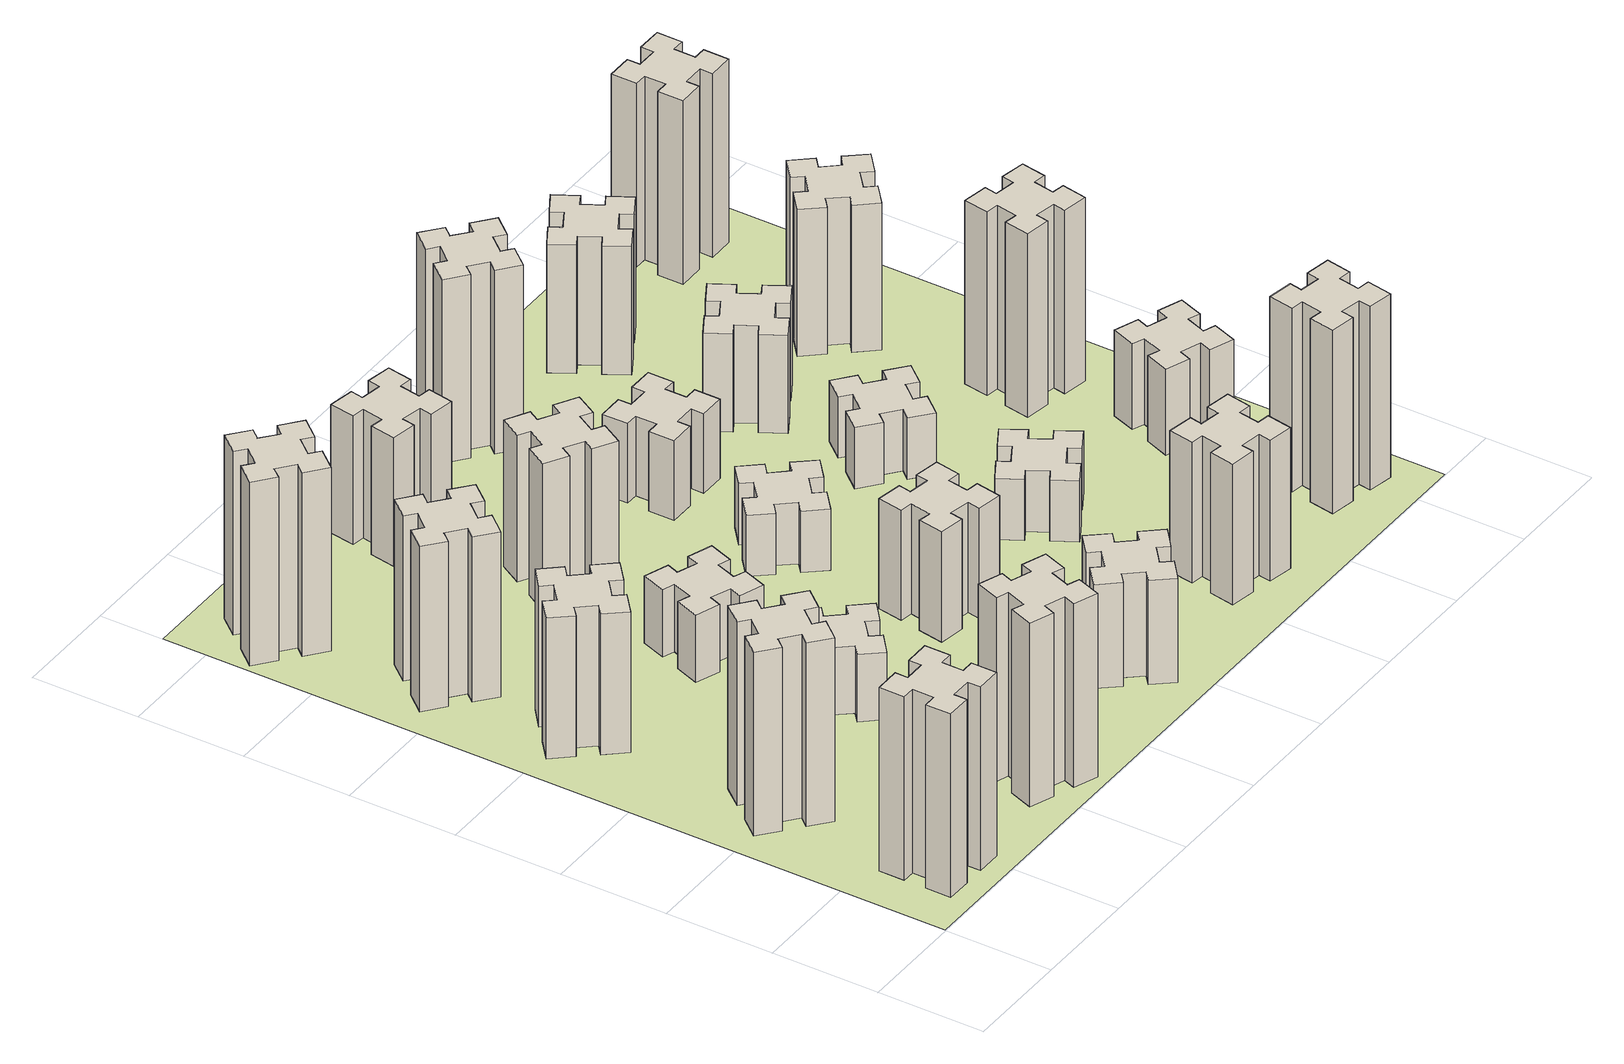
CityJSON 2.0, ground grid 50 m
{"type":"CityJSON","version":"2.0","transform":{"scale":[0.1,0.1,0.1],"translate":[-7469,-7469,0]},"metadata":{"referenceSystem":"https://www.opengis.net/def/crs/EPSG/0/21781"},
"CityObjects":{
"building1":{"type":"Building","attributes":{"class":"1000","function":"1000","usage":"1000","yearOfConstruction":2016,"roofType":"1000","measuredHeight":90,"storeysAboveGround":30,"storeysBelowGround":0},"geometry":[{"type":"Solid","lod":"1","boundaries":[[[[0,1,2,3,4,5,6,7,8,9,10,11,12,13,14,15,16,17,18,19]],[[17,16,20,21]],[[16,15,22,20]],[[15,14,23,22]],[[14,13,24,23]],[[13,12,25,24]],[[12,11,26,25]],[[11,10,27,26]],[[10,9,28,27]],[[9,8,29,28]],[[8,7,30,29]],[[7,6,31,30]],[[6,5,32,31]],[[5,4,33,32]],[[4,3,34,33]],[[3,2,35,34]],[[2,1,36,35]],[[1,0,37,36]],[[0,19,38,37]],[[19,18,39,38]],[[18,17,21,39]],[[24,25,26,27,28,29,30,31,32,33,34,35,36,37,38,39,21,20,22,23]]]]}]},
"building2":{"type":"Building","attributes":{"class":"1000","function":"1000","usage":"1000","yearOfConstruction":2016,"roofType":"1000","measuredHeight":90,"storeysAboveGround":30,"storeysBelowGround":0},"geometry":[{"type":"Solid","lod":"1","boundaries":[[[[40,41,42,43,44,45,46,47,48,49,50,51,52,53,54,55,56,57,58,59]],[[57,56,60,61]],[[56,55,62,60]],[[55,54,63,62]],[[54,53,64,63]],[[53,52,65,64]],[[52,51,66,65]],[[51,50,67,66]],[[50,49,68,67]],[[49,48,69,68]],[[48,47,70,69]],[[47,46,71,70]],[[46,45,72,71]],[[45,44,73,72]],[[44,43,74,73]],[[43,42,75,74]],[[42,41,76,75]],[[41,40,77,76]],[[40,59,78,77]],[[59,58,79,78]],[[58,57,61,79]],[[64,65,66,67,68,69,70,71,72,73,74,75,76,77,78,79,61,60,62,63]]]]}]},
"building3":{"type":"Building","attributes":{"class":"1000","function":"1000","usage":"1000","yearOfConstruction":2016,"roofType":"1000","measuredHeight":69,"storeysAboveGround":30,"storeysBelowGround":0},"geometry":[{"type":"Solid","lod":"1","boundaries":[[[[80,81,82,83,84,85,86,87,88,89,90,91,92,93,94,95,96,97,98,99]],[[97,96,100,101]],[[96,95,102,100]],[[95,94,103,102]],[[94,93,104,103]],[[93,92,105,104]],[[92,91,106,105]],[[91,90,107,106]],[[90,89,108,107]],[[89,88,109,108]],[[88,87,110,109]],[[87,86,111,110]],[[86,85,112,111]],[[85,84,113,112]],[[84,83,114,113]],[[83,82,115,114]],[[82,81,116,115]],[[81,80,117,116]],[[80,99,118,117]],[[99,98,119,118]],[[98,97,101,119]],[[104,105,106,107,108,109,110,111,112,113,114,115,116,117,118,119,101,100,102,103]]]]}]},
"building4":{"type":"Building","attributes":{"class":"1000","function":"1000","usage":"1000","yearOfConstruction":2016,"roofType":"1000","measuredHeight":81,"storeysAboveGround":30,"storeysBelowGround":0},"geometry":[{"type":"Solid","lod":"1","boundaries":[[[[120,121,122,123,124,125,126,127,128,129,130,131,132,133,134,135,136,137,138,139]],[[137,136,140,141]],[[136,135,142,140]],[[135,134,143,142]],[[134,133,144,143]],[[133,132,145,144]],[[132,131,146,145]],[[131,130,147,146]],[[130,129,148,147]],[[129,128,149,148]],[[128,127,150,149]],[[127,126,151,150]],[[126,125,152,151]],[[125,124,153,152]],[[124,123,154,153]],[[123,122,155,154]],[[122,121,156,155]],[[121,120,157,156]],[[120,139,158,157]],[[139,138,159,158]],[[138,137,141,159]],[[144,145,146,147,148,149,150,151,152,153,154,155,156,157,158,159,141,140,142,143]]]]}]},
"building5":{"type":"Building","attributes":{"class":"1000","function":"1000","usage":"1000","yearOfConstruction":2016,"roofType":"1000","measuredHeight":90,"storeysAboveGround":30,"storeysBelowGround":0},"geometry":[{"type":"Solid","lod":"1","boundaries":[[[[160,161,162,163,164,165,166,167,168,169,170,171,172,173,174,175,176,177,178,179]],[[177,176,180,181]],[[176,175,182,180]],[[175,174,183,182]],[[174,173,184,183]],[[173,172,185,184]],[[172,171,186,185]],[[171,170,187,186]],[[170,169,188,187]],[[169,168,189,188]],[[168,167,190,189]],[[167,166,191,190]],[[166,165,192,191]],[[165,164,193,192]],[[164,163,194,193]],[[163,162,195,194]],[[162,161,196,195]],[[161,160,197,196]],[[160,179,198,197]],[[179,178,199,198]],[[178,177,181,199]],[[184,185,186,187,188,189,190,191,192,193,194,195,196,197,198,199,181,180,182,183]]]]}]},
"building6":{"type":"Building","attributes":{"class":"1000","function":"1000","usage":"1000","yearOfConstruction":2016,"roofType":"1000","measuredHeight":90,"storeysAboveGround":30,"storeysBelowGround":0},"geometry":[{"type":"Solid","lod":"1","boundaries":[[[[200,201,202,203,204,205,206,207,208,209,210,211,212,213,214,215,216,217,218,219]],[[217,216,220,221]],[[216,215,222,220]],[[215,214,223,222]],[[214,213,224,223]],[[213,212,225,224]],[[212,211,226,225]],[[211,210,227,226]],[[210,209,228,227]],[[209,208,229,228]],[[208,207,230,229]],[[207,206,231,230]],[[206,205,232,231]],[[205,204,233,232]],[[204,203,234,233]],[[203,202,235,234]],[[202,201,236,235]],[[201,200,237,236]],[[200,219,238,237]],[[219,218,239,238]],[[218,217,221,239]],[[224,225,226,227,228,229,230,231,232,233,234,235,236,237,238,239,221,220,222,223]]]]}]},
"building7":{"type":"Building","attributes":{"class":"1000","function":"1000","usage":"1000","yearOfConstruction":2016,"roofType":"1000","measuredHeight":33,"storeysAboveGround":30,"storeysBelowGround":0},"geometry":[{"type":"Solid","lod":"1","boundaries":[[[[240,241,242,243,244,245,246,247,248,249,250,251,252,253,254,255,256,257,258,259]],[[257,256,260,261]],[[256,255,262,260]],[[255,254,263,262]],[[254,253,264,263]],[[253,252,265,264]],[[252,251,266,265]],[[251,250,267,266]],[[250,249,268,267]],[[249,248,269,268]],[[248,247,270,269]],[[247,246,271,270]],[[246,245,272,271]],[[245,244,273,272]],[[244,243,274,273]],[[243,242,275,274]],[[242,241,276,275]],[[241,240,277,276]],[[240,259,278,277]],[[259,258,279,278]],[[258,257,261,279]],[[264,265,266,267,268,269,270,271,272,273,274,275,276,277,278,279,261,260,262,263]]]]}]},
"building8":{"type":"Building","attributes":{"class":"1000","function":"1000","usage":"1000","yearOfConstruction":2016,"roofType":"1000","measuredHeight":33,"storeysAboveGround":30,"storeysBelowGround":0},"geometry":[{"type":"Solid","lod":"1","boundaries":[[[[280,281,282,283,284,285,286,287,288,289,290,291,292,293,294,295,296,297,298,299]],[[297,296,300,301]],[[296,295,302,300]],[[295,294,303,302]],[[294,293,304,303]],[[293,292,305,304]],[[292,291,306,305]],[[291,290,307,306]],[[290,289,308,307]],[[289,288,309,308]],[[288,287,310,309]],[[287,286,311,310]],[[286,285,312,311]],[[285,284,313,312]],[[284,283,314,313]],[[283,282,315,314]],[[282,281,316,315]],[[281,280,317,316]],[[280,299,318,317]],[[299,298,319,318]],[[298,297,301,319]],[[304,305,306,307,308,309,310,311,312,313,314,315,316,317,318,319,301,300,302,303]]]]}]},
"building9":{"type":"Building","attributes":{"class":"1000","function":"1000","usage":"1000","yearOfConstruction":2016,"roofType":"1000","measuredHeight":72,"storeysAboveGround":30,"storeysBelowGround":0},"geometry":[{"type":"Solid","lod":"1","boundaries":[[[[320,321,322,323,324,325,326,327,328,329,330,331,332,333,334,335,336,337,338,339]],[[337,336,340,341]],[[336,335,342,340]],[[335,334,343,342]],[[334,333,344,343]],[[333,332,345,344]],[[332,331,346,345]],[[331,330,347,346]],[[330,329,348,347]],[[329,328,349,348]],[[328,327,350,349]],[[327,326,351,350]],[[326,325,352,351]],[[325,324,353,352]],[[324,323,354,353]],[[323,322,355,354]],[[322,321,356,355]],[[321,320,357,356]],[[320,339,358,357]],[[339,338,359,358]],[[338,337,341,359]],[[344,345,346,347,348,349,350,351,352,353,354,355,356,357,358,359,341,340,342,343]]]]}]},
"building10":{"type":"Building","attributes":{"class":"1000","function":"1000","usage":"1000","yearOfConstruction":2016,"roofType":"1000","measuredHeight":51,"storeysAboveGround":30,"storeysBelowGround":0},"geometry":[{"type":"Solid","lod":"1","boundaries":[[[[360,361,362,363,364,365,366,367,368,369,370,371,372,373,374,375,376,377,378,379]],[[377,376,380,381]],[[376,375,382,380]],[[375,374,383,382]],[[374,373,384,383]],[[373,372,385,384]],[[372,371,386,385]],[[371,370,387,386]],[[370,369,388,387]],[[369,368,389,388]],[[368,367,390,389]],[[367,366,391,390]],[[366,365,392,391]],[[365,364,393,392]],[[364,363,394,393]],[[363,362,395,394]],[[362,361,396,395]],[[361,360,397,396]],[[360,379,398,397]],[[379,378,399,398]],[[378,377,381,399]],[[384,385,386,387,388,389,390,391,392,393,394,395,396,397,398,399,381,380,382,383]]]]}]},
"building11":{"type":"Building","attributes":{"class":"1000","function":"1000","usage":"1000","yearOfConstruction":2016,"roofType":"1000","measuredHeight":63,"storeysAboveGround":30,"storeysBelowGround":0},"geometry":[{"type":"Solid","lod":"1","boundaries":[[[[400,401,402,403,404,405,406,407,408,409,410,411,412,413,414,415,416,417,418,419]],[[417,416,420,421]],[[416,415,422,420]],[[415,414,423,422]],[[414,413,424,423]],[[413,412,425,424]],[[412,411,426,425]],[[411,410,427,426]],[[410,409,428,427]],[[409,408,429,428]],[[408,407,430,429]],[[407,406,431,430]],[[406,405,432,431]],[[405,404,433,432]],[[404,403,434,433]],[[403,402,435,434]],[[402,401,436,435]],[[401,400,437,436]],[[400,419,438,437]],[[419,418,439,438]],[[418,417,421,439]],[[424,425,426,427,428,429,430,431,432,433,434,435,436,437,438,439,421,420,422,423]]]]}]},
"building12":{"type":"Building","attributes":{"class":"1000","function":"1000","usage":"1000","yearOfConstruction":2016,"roofType":"1000","measuredHeight":54,"storeysAboveGround":30,"storeysBelowGround":0},"geometry":[{"type":"Solid","lod":"1","boundaries":[[[[440,441,442,443,444,445,446,447,448,449,450,451,452,453,454,455,456,457,458,459]],[[457,456,460,461]],[[456,455,462,460]],[[455,454,463,462]],[[454,453,464,463]],[[453,452,465,464]],[[452,451,466,465]],[[451,450,467,466]],[[450,449,468,467]],[[449,448,469,468]],[[448,447,470,469]],[[447,446,471,470]],[[446,445,472,471]],[[445,444,473,472]],[[444,443,474,473]],[[443,442,475,474]],[[442,441,476,475]],[[441,440,477,476]],[[440,459,478,477]],[[459,458,479,478]],[[458,457,461,479]],[[464,465,466,467,468,469,470,471,472,473,474,475,476,477,478,479,461,460,462,463]]]]}]},
"building13":{"type":"Building","attributes":{"class":"1000","function":"1000","usage":"1000","yearOfConstruction":2016,"roofType":"1000","measuredHeight":30,"storeysAboveGround":30,"storeysBelowGround":0},"geometry":[{"type":"Solid","lod":"1","boundaries":[[[[480,481,482,483,484,485,486,487,488,489,490,491,492,493,494,495,496,497,498,499]],[[497,496,500,501]],[[496,495,502,500]],[[495,494,503,502]],[[494,493,504,503]],[[493,492,505,504]],[[492,491,506,505]],[[491,490,507,506]],[[490,489,508,507]],[[489,488,509,508]],[[488,487,510,509]],[[487,486,511,510]],[[486,485,512,511]],[[485,484,513,512]],[[484,483,514,513]],[[483,482,515,514]],[[482,481,516,515]],[[481,480,517,516]],[[480,499,518,517]],[[499,498,519,518]],[[498,497,501,519]],[[504,505,506,507,508,509,510,511,512,513,514,515,516,517,518,519,501,500,502,503]]]]}]},
"building14":{"type":"Building","attributes":{"class":"1000","function":"1000","usage":"1000","yearOfConstruction":2016,"roofType":"1000","measuredHeight":39,"storeysAboveGround":30,"storeysBelowGround":0},"geometry":[{"type":"Solid","lod":"1","boundaries":[[[[520,521,522,523,524,525,526,527,528,529,530,531,532,533,534,535,536,537,538,539]],[[537,536,540,541]],[[536,535,542,540]],[[535,534,543,542]],[[534,533,544,543]],[[533,532,545,544]],[[532,531,546,545]],[[531,530,547,546]],[[530,529,548,547]],[[529,528,549,548]],[[528,527,550,549]],[[527,526,551,550]],[[526,525,552,551]],[[525,524,553,552]],[[524,523,554,553]],[[523,522,555,554]],[[522,521,556,555]],[[521,520,557,556]],[[520,539,558,557]],[[539,538,559,558]],[[538,537,541,559]],[[544,545,546,547,548,549,550,551,552,553,554,555,556,557,558,559,541,540,542,543]]]]}]},
"building15":{"type":"Building","attributes":{"class":"1000","function":"1000","usage":"1000","yearOfConstruction":2016,"roofType":"1000","measuredHeight":69,"storeysAboveGround":30,"storeysBelowGround":0},"geometry":[{"type":"Solid","lod":"1","boundaries":[[[[560,561,562,563,564,565,566,567,568,569,570,571,572,573,574,575,576,577,578,579]],[[577,576,580,581]],[[576,575,582,580]],[[575,574,583,582]],[[574,573,584,583]],[[573,572,585,584]],[[572,571,586,585]],[[571,570,587,586]],[[570,569,588,587]],[[569,568,589,588]],[[568,567,590,589]],[[567,566,591,590]],[[566,565,592,591]],[[565,564,593,592]],[[564,563,594,593]],[[563,562,595,594]],[[562,561,596,595]],[[561,560,597,596]],[[560,579,598,597]],[[579,578,599,598]],[[578,577,581,599]],[[584,585,586,587,588,589,590,591,592,593,594,595,596,597,598,599,581,580,582,583]]]]}]},
"building16":{"type":"Building","attributes":{"class":"1000","function":"1000","usage":"1000","yearOfConstruction":2016,"roofType":"1000","measuredHeight":90,"storeysAboveGround":30,"storeysBelowGround":0},"geometry":[{"type":"Solid","lod":"1","boundaries":[[[[600,601,602,603,604,605,606,607,608,609,610,611,612,613,614,615,616,617,618,619]],[[617,616,620,621]],[[616,615,622,620]],[[615,614,623,622]],[[614,613,624,623]],[[613,612,625,624]],[[612,611,626,625]],[[611,610,627,626]],[[610,609,628,627]],[[609,608,629,628]],[[608,607,630,629]],[[607,606,631,630]],[[606,605,632,631]],[[605,604,633,632]],[[604,603,634,633]],[[603,602,635,634]],[[602,601,636,635]],[[601,600,637,636]],[[600,619,638,637]],[[619,618,639,638]],[[618,617,621,639]],[[624,625,626,627,628,629,630,631,632,633,634,635,636,637,638,639,621,620,622,623]]]]}]},
"building17":{"type":"Building","attributes":{"class":"1000","function":"1000","usage":"1000","yearOfConstruction":2016,"roofType":"1000","measuredHeight":30,"storeysAboveGround":30,"storeysBelowGround":0},"geometry":[{"type":"Solid","lod":"1","boundaries":[[[[640,641,642,643,644,645,646,647,648,649,650,651,652,653,654,655,656,657,658,659]],[[657,656,660,661]],[[656,655,662,660]],[[655,654,663,662]],[[654,653,664,663]],[[653,652,665,664]],[[652,651,666,665]],[[651,650,667,666]],[[650,649,668,667]],[[649,648,669,668]],[[648,647,670,669]],[[647,646,671,670]],[[646,645,672,671]],[[645,644,673,672]],[[644,643,674,673]],[[643,642,675,674]],[[642,641,676,675]],[[641,640,677,676]],[[640,659,678,677]],[[659,658,679,678]],[[658,657,661,679]],[[664,665,666,667,668,669,670,671,672,673,674,675,676,677,678,679,661,660,662,663]]]]}]},
"building18":{"type":"Building","attributes":{"class":"1000","function":"1000","usage":"1000","yearOfConstruction":2016,"roofType":"1000","measuredHeight":30,"storeysAboveGround":30,"storeysBelowGround":0},"geometry":[{"type":"Solid","lod":"1","boundaries":[[[[680,681,682,683,684,685,686,687,688,689,690,691,692,693,694,695,696,697,698,699]],[[697,696,700,701]],[[696,695,702,700]],[[695,694,703,702]],[[694,693,704,703]],[[693,692,705,704]],[[692,691,706,705]],[[691,690,707,706]],[[690,689,708,707]],[[689,688,709,708]],[[688,687,710,709]],[[687,686,711,710]],[[686,685,712,711]],[[685,684,713,712]],[[684,683,714,713]],[[683,682,715,714]],[[682,681,716,715]],[[681,680,717,716]],[[680,699,718,717]],[[699,698,719,718]],[[698,697,701,719]],[[704,705,706,707,708,709,710,711,712,713,714,715,716,717,718,719,701,700,702,703]]]]}]},
"building19":{"type":"Building","attributes":{"class":"1000","function":"1000","usage":"1000","yearOfConstruction":2016,"roofType":"1000","measuredHeight":48,"storeysAboveGround":30,"storeysBelowGround":0},"geometry":[{"type":"Solid","lod":"1","boundaries":[[[[720,721,722,723,724,725,726,727,728,729,730,731,732,733,734,735,736,737,738,739]],[[737,736,740,741]],[[736,735,742,740]],[[735,734,743,742]],[[734,733,744,743]],[[733,732,745,744]],[[732,731,746,745]],[[731,730,747,746]],[[730,729,748,747]],[[729,728,749,748]],[[728,727,750,749]],[[727,726,751,750]],[[726,725,752,751]],[[725,724,753,752]],[[724,723,754,753]],[[723,722,755,754]],[[722,721,756,755]],[[721,720,757,756]],[[720,739,758,757]],[[739,738,759,758]],[[738,737,741,759]],[[744,745,746,747,748,749,750,751,752,753,754,755,756,757,758,759,741,740,742,743]]]]}]},
"building20":{"type":"Building","attributes":{"class":"1000","function":"1000","usage":"1000","yearOfConstruction":2016,"roofType":"1000","measuredHeight":90,"storeysAboveGround":30,"storeysBelowGround":0},"geometry":[{"type":"Solid","lod":"1","boundaries":[[[[760,761,762,763,764,765,766,767,768,769,770,771,772,773,774,775,776,777,778,779]],[[777,776,780,781]],[[776,775,782,780]],[[775,774,783,782]],[[774,773,784,783]],[[773,772,785,784]],[[772,771,786,785]],[[771,770,787,786]],[[770,769,788,787]],[[769,768,789,788]],[[768,767,790,789]],[[767,766,791,790]],[[766,765,792,791]],[[765,764,793,792]],[[764,763,794,793]],[[763,762,795,794]],[[762,761,796,795]],[[761,760,797,796]],[[760,779,798,797]],[[779,778,799,798]],[[778,777,781,799]],[[784,785,786,787,788,789,790,791,792,793,794,795,796,797,798,799,781,780,782,783]]]]}]},
"building21":{"type":"Building","attributes":{"class":"1000","function":"1000","usage":"1000","yearOfConstruction":2016,"roofType":"1000","measuredHeight":63,"storeysAboveGround":30,"storeysBelowGround":0},"geometry":[{"type":"Solid","lod":"1","boundaries":[[[[800,801,802,803,804,805,806,807,808,809,810,811,812,813,814,815,816,817,818,819]],[[817,816,820,821]],[[816,815,822,820]],[[815,814,823,822]],[[814,813,824,823]],[[813,812,825,824]],[[812,811,826,825]],[[811,810,827,826]],[[810,809,828,827]],[[809,808,829,828]],[[808,807,830,829]],[[807,806,831,830]],[[806,805,832,831]],[[805,804,833,832]],[[804,803,834,833]],[[803,802,835,834]],[[802,801,836,835]],[[801,800,837,836]],[[800,819,838,837]],[[819,818,839,838]],[[818,817,821,839]],[[824,825,826,827,828,829,830,831,832,833,834,835,836,837,838,839,821,820,822,823]]]]}]},
"building22":{"type":"Building","attributes":{"class":"1000","function":"1000","usage":"1000","yearOfConstruction":2016,"roofType":"1000","measuredHeight":42,"storeysAboveGround":30,"storeysBelowGround":0},"geometry":[{"type":"Solid","lod":"1","boundaries":[[[[840,841,842,843,844,845,846,847,848,849,850,851,852,853,854,855,856,857,858,859]],[[857,856,860,861]],[[856,855,862,860]],[[855,854,863,862]],[[854,853,864,863]],[[853,852,865,864]],[[852,851,866,865]],[[851,850,867,866]],[[850,849,868,867]],[[849,848,869,868]],[[848,847,870,869]],[[847,846,871,870]],[[846,845,872,871]],[[845,844,873,872]],[[844,843,874,873]],[[843,842,875,874]],[[842,841,876,875]],[[841,840,877,876]],[[840,859,878,877]],[[859,858,879,878]],[[858,857,861,879]],[[864,865,866,867,868,869,870,871,872,873,874,875,876,877,878,879,861,860,862,863]]]]}]},
"building23":{"type":"Building","attributes":{"class":"1000","function":"1000","usage":"1000","yearOfConstruction":2016,"roofType":"1000","measuredHeight":90,"storeysAboveGround":30,"storeysBelowGround":0},"geometry":[{"type":"Solid","lod":"1","boundaries":[[[[880,881,882,883,884,885,886,887,888,889,890,891,892,893,894,895,896,897,898,899]],[[897,896,900,901]],[[896,895,902,900]],[[895,894,903,902]],[[894,893,904,903]],[[893,892,905,904]],[[892,891,906,905]],[[891,890,907,906]],[[890,889,908,907]],[[889,888,909,908]],[[888,887,910,909]],[[887,886,911,910]],[[886,885,912,911]],[[885,884,913,912]],[[884,883,914,913]],[[883,882,915,914]],[[882,881,916,915]],[[881,880,917,916]],[[880,899,918,917]],[[899,898,919,918]],[[898,897,901,919]],[[904,905,906,907,908,909,910,911,912,913,914,915,916,917,918,919,901,900,902,903]]]]}]},
"building24":{"type":"Building","attributes":{"class":"1000","function":"1000","usage":"1000","yearOfConstruction":2016,"roofType":"1000","measuredHeight":72,"storeysAboveGround":30,"storeysBelowGround":0},"geometry":[{"type":"Solid","lod":"1","boundaries":[[[[920,921,922,923,924,925,926,927,928,929,930,931,932,933,934,935,936,937,938,939]],[[937,936,940,941]],[[936,935,942,940]],[[935,934,943,942]],[[934,933,944,943]],[[933,932,945,944]],[[932,931,946,945]],[[931,930,947,946]],[[930,929,948,947]],[[929,928,949,948]],[[928,927,950,949]],[[927,926,951,950]],[[926,925,952,951]],[[925,924,953,952]],[[924,923,954,953]],[[923,922,955,954]],[[922,921,956,955]],[[921,920,957,956]],[[920,939,958,957]],[[939,938,959,958]],[[938,937,941,959]],[[944,945,946,947,948,949,950,951,952,953,954,955,956,957,958,959,941,940,942,943]]]]}]},
"building25":{"type":"Building","attributes":{"class":"1000","function":"1000","usage":"1000","yearOfConstruction":2016,"roofType":"1000","measuredHeight":90,"storeysAboveGround":30,"storeysBelowGround":0},"geometry":[{"type":"Solid","lod":"1","boundaries":[[[[960,961,962,963,964,965,966,967,968,969,970,971,972,973,974,975,976,977,978,979]],[[977,976,980,981]],[[976,975,982,980]],[[975,974,983,982]],[[974,973,984,983]],[[973,972,985,984]],[[972,971,986,985]],[[971,970,987,986]],[[970,969,988,987]],[[969,968,989,988]],[[968,967,990,989]],[[967,966,991,990]],[[966,965,992,991]],[[965,964,993,992]],[[964,963,994,993]],[[963,962,995,994]],[[962,961,996,995]],[[961,960,997,996]],[[960,979,998,997]],[[979,978,999,998]],[[978,977,981,999]],[[984,985,986,987,988,989,990,991,992,993,994,995,996,997,998,999,981,980,982,983]]]]}]},
"landuse1":{"type":"LandUse","attributes":{"name":"plot1","function":"1010"},"geometry":[{"type":"MultiSurface","lod":"1","boundaries":[[[1000,1001,1002,1003]]]}]}
},
"vertices":[
[265,325,0],[265,225,0],[205,225,0],[205,105,0],[325,105,0],[325,165,0],[425,165,0],[425,105,0],[545,105,0],[545,225,0],[485,225,0],[485,325,0],[545,325,0],[545,445,0],[425,445,0],[425,385,0],[325,385,0],[325,445,0],[205,445,0],[205,325,0],[325,385,900],[325,445,900],[425,385,900],[425,445,900],[545,445,900],[545,325,900],[485,325,900],[485,225,900],[545,225,900],[545,105,900],[425,105,900],[425,165,900],[325,165,900],[325,105,900],[205,105,900],[205,225,900],[265,225,900],[265,325,900],[205,325,900],[205,445,900],
[484,1067,0],[408,1132,0],[446,1178,0],[354,1255,0],[277,1163,0],[323,1124,0],[259,1048,0],[213,1086,0],[136,994,0],[228,917,0],[266,963,0],[343,899,0],[304,853,0],[396,776,0],[473,868,0],[427,906,0],[492,983,0],[538,944,0],[615,1036,0],[523,1113,0],[492,983,900],[538,944,900],[427,906,900],[473,868,900],[396,776,900],[304,853,900],[343,899,900],[266,963,900],[228,917,900],[136,994,900],[213,1086,900],[259,1048,900],[323,1124,900],[277,1163,900],[354,1255,900],[446,1178,900],[408,1132,900],[484,1067,900],[523,1113,900],[615,1036,900],
[492,1988,0],[427,2064,0],[473,2103,0],[396,2195,0],[304,2118,0],[343,2072,0],[266,2007,0],[228,2053,0],[136,1976,0],[213,1884,0],[259,1923,0],[323,1846,0],[277,1808,0],[354,1716,0],[446,1793,0],[408,1839,0],[484,1903,0],[523,1857,0],[615,1934,0],[538,2026,0],[484,1903,690],[523,1857,690],[408,1839,690],[446,1793,690],[354,1716,690],[277,1808,690],[323,1846,690],[259,1923,690],[213,1884,690],[136,1976,690],[228,2053,690],[266,2007,690],[343,2072,690],[304,2118,690],[396,2195,690],[473,2103,690],[427,2064,690],[492,1988,690],[538,2026,690],[615,1934,690],
[484,2647,0],[408,2712,0],[446,2758,0],[354,2835,0],[277,2743,0],[323,2704,0],[259,2628,0],[213,2666,0],[136,2574,0],[228,2497,0],[266,2543,0],[343,2479,0],[304,2433,0],[396,2356,0],[473,2448,0],[427,2486,0],[492,2563,0],[538,2524,0],[615,2616,0],[523,2693,0],[492,2563,810],[538,2524,810],[427,2486,810],[473,2448,810],[396,2356,810],[304,2433,810],[343,2479,810],[266,2543,810],[228,2497,810],[136,2574,810],[213,2666,810],[259,2628,810],[323,2704,810],[277,2743,810],[354,2835,810],[446,2758,810],[408,2712,810],[484,2647,810],[523,2693,810],[615,2616,810],
[1029,360,0],[995,266,0],[939,287,0],[897,174,0],[1010,133,0],[1031,189,0],[1125,155,0],[1104,99,0],[1217,57,0],[1258,170,0],[1202,191,0],[1236,285,0],[1292,264,0],[1333,377,0],[1220,418,0],[1200,362,0],[1106,396,0],[1127,452,0],[1014,493,0],[973,380,0],[1106,396,900],[1127,452,900],[1200,362,900],[1220,418,900],[1333,377,900],[1292,264,900],[1236,285,900],[1202,191,900],[1258,170,900],[1217,57,900],[1104,99,900],[1125,155,900],[1031,189,900],[1010,133,900],[897,174,900],[939,287,900],[995,266,900],[1029,360,900],[973,380,900],[1014,493,900],
[384,3387,0],[308,3452,0],[346,3498,0],[254,3575,0],[177,3483,0],[223,3444,0],[159,3368,0],[113,3406,0],[36,3314,0],[128,3237,0],[166,3283,0],[243,3219,0],[204,3173,0],[296,3096,0],[373,3188,0],[327,3226,0],[392,3303,0],[438,3264,0],[515,3356,0],[423,3433,0],[392,3303,900],[438,3264,900],[327,3226,900],[373,3188,900],[296,3096,900],[204,3173,900],[243,3219,900],[166,3283,900],[128,3237,900],[36,3314,900],[113,3406,900],[159,3368,900],[223,3444,900],[177,3483,900],[254,3575,900],[346,3498,900],[308,3452,900],[384,3387,900],[423,3433,900],[515,3356,900],
[1083,1332,0],[1006,1267,0],[968,1313,0],[876,1236,0],[953,1144,0],[999,1183,0],[1063,1106,0],[1017,1068,0],[1094,976,0],[1186,1053,0],[1148,1099,0],[1224,1163,0],[1263,1117,0],[1355,1194,0],[1278,1286,0],[1232,1248,0],[1167,1324,0],[1213,1363,0],[1136,1455,0],[1044,1378,0],[1167,1324,330],[1213,1363,330],[1232,1248,330],[1278,1286,330],[1355,1194,330],[1263,1117,330],[1224,1163,330],[1148,1099,330],[1186,1053,330],[1094,976,330],[1017,1068,330],[1063,1106,330],[999,1183,330],[953,1144,330],[876,1236,330],[968,1313,330],[1006,1267,330],[1083,1332,330],[1044,1378,330],[1136,1455,330],
[1029,1940,0],[995,1846,0],[939,1867,0],[897,1754,0],[1010,1713,0],[1031,1769,0],[1125,1735,0],[1104,1679,0],[1217,1637,0],[1258,1750,0],[1202,1771,0],[1236,1865,0],[1292,1844,0],[1333,1957,0],[1220,1998,0],[1200,1942,0],[1106,1976,0],[1127,2032,0],[1014,2073,0],[973,1960,0],[1106,1976,330],[1127,2032,330],[1200,1942,330],[1220,1998,330],[1333,1957,330],[1292,1844,330],[1236,1865,330],[1202,1771,330],[1258,1750,330],[1217,1637,330],[1104,1679,330],[1125,1735,330],[1031,1769,330],[1010,1713,330],[897,1754,330],[939,1867,330],[995,1846,330],[1029,1940,330],[973,1960,330],[1014,2073,330],
[1314,2666,0],[1227,2716,0],[1257,2768,0],[1153,2828,0],[1093,2724,0],[1145,2694,0],[1095,2607,0],[1043,2637,0],[983,2533,0],[1087,2473,0],[1117,2525,0],[1204,2475,0],[1174,2423,0],[1278,2363,0],[1338,2467,0],[1286,2497,0],[1336,2584,0],[1388,2554,0],[1448,2658,0],[1344,2718,0],[1336,2584,720],[1388,2554,720],[1286,2497,720],[1338,2467,720],[1278,2363,720],[1174,2423,720],[1204,2475,720],[1117,2525,720],[1087,2473,720],[983,2533,720],[1043,2637,720],[1095,2607,720],[1145,2694,720],[1093,2724,720],[1153,2828,720],[1257,2768,720],[1227,2716,720],[1314,2666,720],[1344,2718,720],[1448,2658,720],
[1839,343,0],[1903,266,0],[1857,228,0],[1934,136,0],[2026,213,0],[1988,259,0],[2064,323,0],[2103,277,0],[2195,354,0],[2118,446,0],[2072,408,0],[2007,484,0],[2053,523,0],[1976,615,0],[1884,538,0],[1923,492,0],[1846,427,0],[1808,473,0],[1716,396,0],[1793,304,0],[1846,427,510],[1808,473,510],[1923,492,510],[1884,538,510],[1976,615,510],[2053,523,510],[2007,484,510],[2072,408,510],[2118,446,510],[2195,354,510],[2103,277,510],[2064,323,510],[1988,259,510],[2026,213,510],[1934,136,510],[1857,228,510],[1903,266,510],[1839,343,510],[1793,304,510],[1716,396,510],
[1016,3404,0],[998,3305,0],[939,3316,0],[918,3197,0],[1037,3177,0],[1047,3236,0],[1145,3218,0],[1135,3159,0],[1253,3138,0],[1274,3257,0],[1215,3267,0],[1232,3365,0],[1291,3355,0],[1312,3473,0],[1194,3494,0],[1184,3435,0],[1085,3452,0],[1096,3511,0],[977,3532,0],[957,3414,0],[1085,3452,630],[1096,3511,630],[1184,3435,630],[1194,3494,630],[1312,3473,630],[1291,3355,630],[1232,3365,630],[1215,3267,630],[1274,3257,630],[1253,3138,630],[1135,3159,630],[1145,3218,630],[1047,3236,630],[1037,3177,630],[918,3197,630],[939,3316,630],[998,3305,630],[1016,3404,630],[957,3414,630],[977,3532,630],
[1955,1147,0],[1972,1245,0],[2031,1235,0],[2052,1353,0],[1934,1374,0],[1924,1315,0],[1825,1332,0],[1836,1391,0],[1717,1412,0],[1697,1294,0],[1756,1284,0],[1738,1185,0],[1679,1196,0],[1658,1077,0],[1777,1057,0],[1787,1116,0],[1885,1098,0],[1875,1039,0],[1993,1018,0],[2014,1137,0],[1885,1098,540],[1875,1039,540],[1787,1116,540],[1777,1057,540],[1658,1077,540],[1679,1196,540],[1738,1185,540],[1756,1284,540],[1697,1294,540],[1717,1412,540],[1836,1391,540],[1825,1332,540],[1924,1315,540],[1934,1374,540],[2052,1353,540],[2031,1235,540],[1972,1245,540],[1955,1147,540],[2014,1137,540],[1993,1018,540],
[1972,1988,0],[1907,2064,0],[1953,2103,0],[1876,2195,0],[1784,2118,0],[1823,2072,0],[1746,2007,0],[1708,2053,0],[1616,1976,0],[1693,1884,0],[1739,1923,0],[1803,1846,0],[1757,1808,0],[1834,1716,0],[1926,1793,0],[1888,1839,0],[1964,1903,0],[2003,1857,0],[2095,1934,0],[2018,2026,0],[1964,1903,300],[2003,1857,300],[1888,1839,300],[1926,1793,300],[1834,1716,300],[1757,1808,300],[1803,1846,300],[1739,1923,300],[1693,1884,300],[1616,1976,300],[1708,2053,300],[1746,2007,300],[1823,2072,300],[1784,2118,300],[1876,2195,300],[1953,2103,300],[1907,2064,300],[1972,1988,300],[2018,2026,300],[2095,1934,300],
[1845,2645,0],[1845,2545,0],[1785,2545,0],[1785,2425,0],[1905,2425,0],[1905,2485,0],[2005,2485,0],[2005,2425,0],[2125,2425,0],[2125,2545,0],[2065,2545,0],[2065,2645,0],[2125,2645,0],[2125,2765,0],[2005,2765,0],[2005,2705,0],[1905,2705,0],[1905,2765,0],[1785,2765,0],[1785,2645,0],[1905,2705,390],[1905,2765,390],[2005,2705,390],[2005,2765,390],[2125,2765,390],[2125,2645,390],[2065,2645,390],[2065,2545,390],[2125,2545,390],[2125,2425,390],[2005,2425,390],[2005,2485,390],[1905,2485,390],[1905,2425,390],[1785,2425,390],[1785,2545,390],[1845,2545,390],[1845,2645,390],[1785,2645,390],[1785,2765,390],
[2596,444,0],[2578,345,0],[2519,356,0],[2498,237,0],[2617,217,0],[2627,276,0],[2725,258,0],[2715,199,0],[2833,178,0],[2854,297,0],[2795,307,0],[2812,405,0],[2871,395,0],[2892,513,0],[2774,534,0],[2764,475,0],[2665,492,0],[2676,551,0],[2557,572,0],[2537,454,0],[2665,492,690],[2676,551,690],[2764,475,690],[2774,534,690],[2892,513,690],[2871,395,690],[2812,405,690],[2795,307,690],[2854,297,690],[2833,178,690],[2715,199,690],[2725,258,690],[2627,276,690],[2617,217,690],[2498,237,690],[2519,356,690],[2578,345,690],[2596,444,690],[2537,454,690],[2557,572,690],
[1746,3383,0],[1823,3319,0],[1784,3273,0],[1876,3196,0],[1953,3288,0],[1907,3326,0],[1972,3403,0],[2018,3364,0],[2095,3456,0],[2003,3533,0],[1964,3487,0],[1888,3552,0],[1926,3598,0],[1834,3675,0],[1757,3583,0],[1803,3544,0],[1739,3468,0],[1693,3506,0],[1616,3414,0],[1708,3337,0],[1739,3468,900],[1693,3506,900],[1803,3544,900],[1757,3583,900],[1834,3675,900],[1926,3598,900],[1888,3552,900],[1964,3487,900],[2003,3533,900],[2095,3456,900],[2018,3364,900],[1972,3403,900],[1907,3326,900],[1953,3288,900],[1876,3196,900],[1784,3273,900],[1823,3319,900],[1746,3383,900],[1708,3337,900],[1616,3414,900],
[2475,1204,0],[2525,1117,0],[2473,1087,0],[2533,983,0],[2637,1043,0],[2607,1095,0],[2694,1145,0],[2724,1093,0],[2828,1153,0],[2768,1257,0],[2716,1227,0],[2666,1314,0],[2718,1344,0],[2658,1448,0],[2554,1388,0],[2584,1336,0],[2497,1286,0],[2467,1338,0],[2363,1278,0],[2423,1174,0],[2497,1286,300],[2467,1338,300],[2584,1336,300],[2554,1388,300],[2658,1448,300],[2718,1344,300],[2666,1314,300],[2716,1227,300],[2768,1257,300],[2828,1153,300],[2724,1093,300],[2694,1145,300],[2607,1095,300],[2637,1043,300],[2533,983,300],[2473,1087,300],[2525,1117,300],[2475,1204,300],[2423,1174,300],[2363,1278,300],
[2704,2007,0],[2628,2072,0],[2666,2118,0],[2574,2195,0],[2497,2103,0],[2543,2064,0],[2479,1988,0],[2433,2026,0],[2356,1934,0],[2448,1857,0],[2486,1903,0],[2563,1839,0],[2524,1793,0],[2616,1716,0],[2693,1808,0],[2647,1846,0],[2712,1923,0],[2758,1884,0],[2835,1976,0],[2743,2053,0],[2712,1923,300],[2758,1884,300],[2647,1846,300],[2693,1808,300],[2616,1716,300],[2524,1793,300],[2563,1839,300],[2486,1903,300],[2448,1857,300],[2356,1934,300],[2433,2026,300],[2479,1988,300],[2543,2064,300],[2497,2103,300],[2574,2195,300],[2666,2118,300],[2628,2072,300],[2704,2007,300],[2743,2053,300],[2835,1976,300],
[2475,2584,0],[2525,2497,0],[2473,2467,0],[2533,2363,0],[2637,2423,0],[2607,2475,0],[2694,2525,0],[2724,2473,0],[2828,2533,0],[2768,2637,0],[2716,2607,0],[2666,2694,0],[2718,2724,0],[2658,2828,0],[2554,2768,0],[2584,2716,0],[2497,2666,0],[2467,2718,0],[2363,2658,0],[2423,2554,0],[2497,2666,480],[2467,2718,480],[2584,2716,480],[2554,2768,480],[2658,2828,480],[2718,2724,480],[2666,2694,480],[2716,2607,480],[2768,2637,480],[2828,2533,480],[2724,2473,480],[2694,2525,480],[2607,2475,480],[2637,2423,480],[2533,2363,480],[2473,2467,480],[2525,2497,480],[2475,2584,480],[2423,2554,480],[2363,2658,480],
[3504,475,0],[3405,492,0],[3416,551,0],[3297,572,0],[3277,454,0],[3336,444,0],[3318,345,0],[3259,356,0],[3238,237,0],[3357,217,0],[3367,276,0],[3465,258,0],[3455,199,0],[3573,178,0],[3594,297,0],[3535,307,0],[3552,405,0],[3611,395,0],[3632,513,0],[3514,534,0],[3552,405,900],[3611,395,900],[3535,307,900],[3594,297,900],[3573,178,900],[3455,199,900],[3465,258,900],[3367,276,900],[3357,217,900],[3238,237,900],[3259,356,900],[3318,345,900],[3336,444,900],[3277,454,900],[3297,572,900],[3416,551,900],[3405,492,900],[3504,475,900],[3514,534,900],[3632,513,900],
[2716,3347,0],[2666,3434,0],[2718,3464,0],[2658,3568,0],[2554,3508,0],[2584,3456,0],[2497,3406,0],[2467,3458,0],[2363,3398,0],[2423,3294,0],[2475,3324,0],[2525,3237,0],[2473,3207,0],[2533,3103,0],[2637,3163,0],[2607,3215,0],[2694,3265,0],[2724,3213,0],[2828,3273,0],[2768,3377,0],[2694,3265,630],[2724,3213,630],[2607,3215,630],[2637,3163,630],[2533,3103,630],[2473,3207,630],[2525,3237,630],[2475,3324,630],[2423,3294,630],[2363,3398,630],[2467,3458,630],[2497,3406,630],[2584,3456,630],[2554,3508,630],[2658,3568,630],[2718,3464,630],[2666,3434,630],[2716,3347,630],[2768,3377,630],[2828,3273,630],
[3351,1029,0],[3445,995,0],[3424,939,0],[3537,897,0],[3578,1010,0],[3522,1031,0],[3556,1125,0],[3612,1104,0],[3653,1217,0],[3540,1258,0],[3520,1202,0],[3426,1236,0],[3447,1292,0],[3334,1333,0],[3293,1220,0],[3349,1200,0],[3315,1106,0],[3259,1127,0],[3217,1014,0],[3330,973,0],[3315,1106,420],[3259,1127,420],[3349,1200,420],[3293,1220,420],[3334,1333,420],[3447,1292,420],[3426,1236,420],[3520,1202,420],[3540,1258,420],[3653,1217,420],[3612,1104,420],[3556,1125,420],[3522,1031,420],[3578,1010,420],[3537,897,420],[3424,939,420],[3445,995,420],[3351,1029,420],[3330,973,420],[3217,1014,420],
[3267,1656,0],[3365,1638,0],[3355,1579,0],[3473,1558,0],[3494,1677,0],[3435,1687,0],[3452,1785,0],[3511,1775,0],[3532,1893,0],[3414,1914,0],[3404,1855,0],[3305,1872,0],[3316,1931,0],[3197,1952,0],[3177,1834,0],[3236,1824,0],[3218,1725,0],[3159,1736,0],[3138,1617,0],[3257,1597,0],[3218,1725,900],[3159,1736,900],[3236,1824,900],[3177,1834,900],[3197,1952,900],[3316,1931,900],[3305,1872,900],[3404,1855,900],[3414,1914,900],[3532,1893,900],[3511,1775,900],[3452,1785,900],[3435,1687,900],[3494,1677,900],[3473,1558,900],[3355,1579,900],[3365,1638,900],[3267,1656,900],[3257,1597,900],[3138,1617,900],
[3119,2563,0],[3183,2486,0],[3137,2448,0],[3214,2356,0],[3306,2433,0],[3268,2479,0],[3344,2543,0],[3383,2497,0],[3475,2574,0],[3398,2666,0],[3352,2628,0],[3287,2704,0],[3333,2743,0],[3256,2835,0],[3164,2758,0],[3203,2712,0],[3126,2647,0],[3088,2693,0],[2996,2616,0],[3073,2524,0],[3126,2647,720],[3088,2693,720],[3203,2712,720],[3164,2758,720],[3256,2835,720],[3333,2743,720],[3287,2704,720],[3352,2628,720],[3398,2666,720],[3475,2574,720],[3383,2497,720],[3344,2543,720],[3268,2479,720],[3306,2433,720],[3214,2356,720],[3137,2448,720],[3183,2486,720],[3119,2563,720],[3073,2524,720],[2996,2616,720],
[3285,3325,0],[3385,3325,0],[3385,3265,0],[3505,3265,0],[3505,3385,0],[3445,3385,0],[3445,3485,0],[3505,3485,0],[3505,3605,0],[3385,3605,0],[3385,3545,0],[3285,3545,0],[3285,3605,0],[3165,3605,0],[3165,3485,0],[3225,3485,0],[3225,3385,0],[3165,3385,0],[3165,3265,0],[3285,3265,0],[3225,3385,900],[3165,3385,900],[3225,3485,900],[3165,3485,900],[3165,3605,900],[3285,3605,900],[3285,3545,900],[3385,3545,900],[3385,3605,900],[3505,3605,900],[3505,3485,900],[3445,3485,900],[3445,3385,900],[3505,3385,900],[3505,3265,900],[3385,3265,900],[3385,3325,900],[3285,3325,900],[3285,3265,900],[3165,3265,900],
[5,3705,0],[3705,3705,0],[3705,5,0],[5,5,0]
]}
